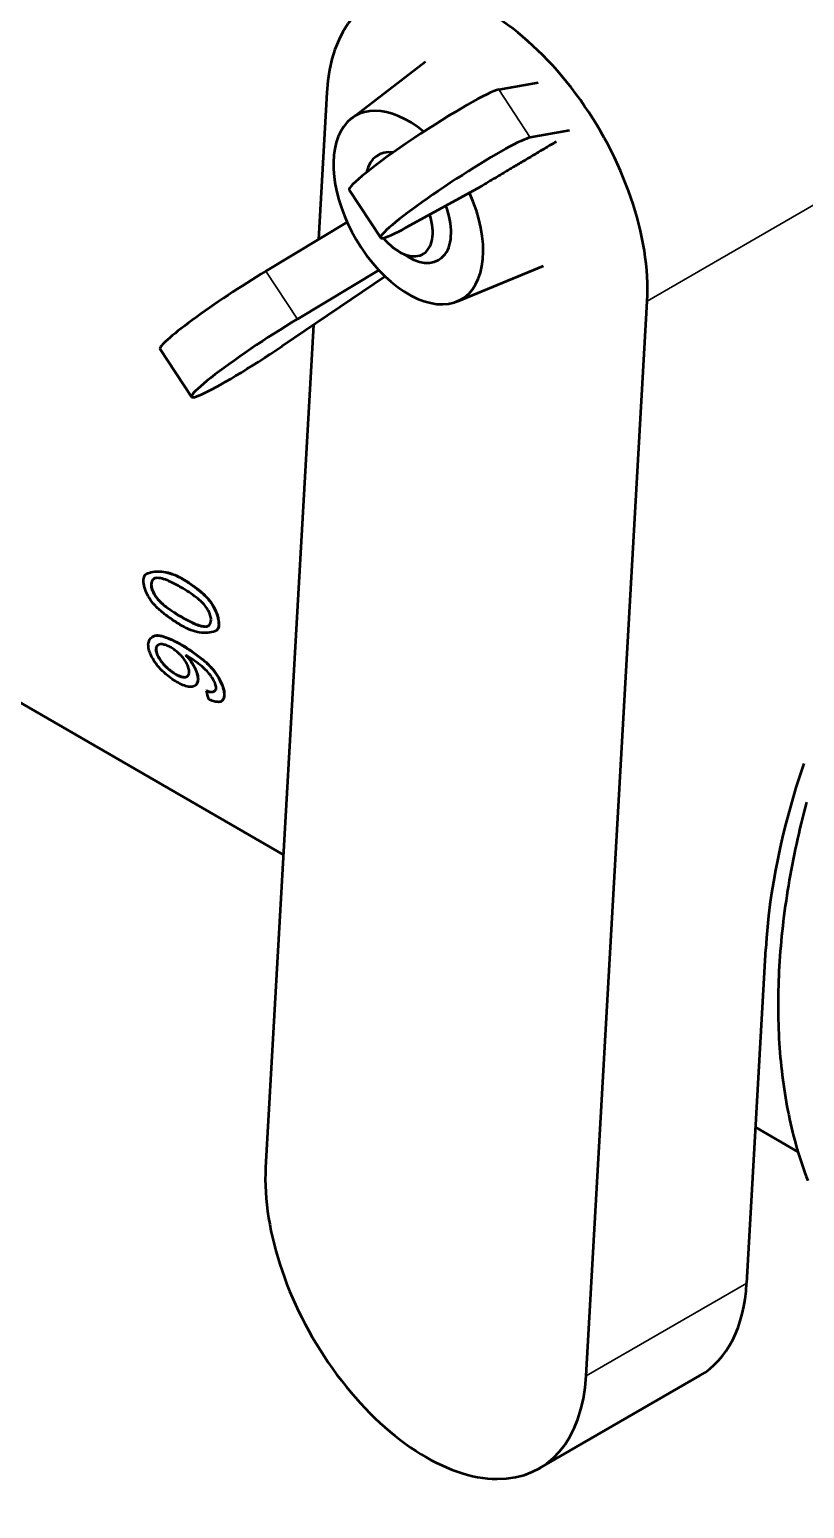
# Model space of a CAD drawing. Header units: millimetres. Extents: x -1259 to 2100, y -2965 to 1485.
# Drawn here: x 1596.88 to 1622.47, y 448.05 to 496.89 of the extents above; entities that cross this region are included whole.
import ezdxf

# ---------------------------------------------------------------- set-up
doc = ezdxf.new("R2010")
doc.units = ezdxf.units.MM
doc.header["$LTSCALE"] = 5
doc.layers.add('Visible (ISO)', color=7, linetype='Continuous', lineweight=50)
doc.layers.add('Visible Narrow (ISO)', color=7, linetype='Continuous', lineweight=35)

msp = doc.modelspace()

# ---------------------------------------------------------------- linework, layer by layer
at = {"layer": 'Visible (ISO)'}
for p, q in [((1541.025, 506.727), (1605.266, 469.638)), ((1607.512, 493.956), (1609.958, 495.84)), ((1606.697, 494.812), (1606.421, 489.955)), ((1612.377, 494.906), (1613.675, 495.14)), ((1614.716, 493.559), (1613.419, 493.325)), ((1608.481, 490.014), (1607.439, 491.595)), ((1609.33, 490.36), (1611.781, 491.703)), ((1607.371, 490.526), (1604.683, 488.91)), ((1609.087, 489.554), (1609.391, 489.379)), ((1605.725, 487.329), (1608.416, 488.947)), ((1611.001, 487.912), (1613.856, 489.088)), ((1608.626, 488.736), (1605.229, 486.438)), ((1615.263, 452.421), (1617.282, 487.923)), ((1606.261, 487.136), (1604.678, 459.309)), ((1601.189, 486.339), (1602.231, 484.758)), ((1600.745, 478.917), (1600.752, 478.921)), ((1600.927, 476.828), (1600.934, 476.833)), ((1603.042, 477.036), (1603.035, 477.032)), ((1602.044, 476.225), (1602.045, 476.218)), ((1602.049, 476.222), (1602.045, 476.218)), ((1602.357, 475.228), (1602.35, 475.222)), ((1602.721, 475.056), (1602.714, 475.051)), ((1603.235, 474.719), (1603.228, 474.714)), ((1620.567, 455.482), (1621.195, 466.528)), ((1620.86, 460.634), (1622.259, 459.826)), ((1619.024, 452.431), (1613.721, 449.37))]:
    msp.add_line(p, q, dxfattribs=at)
for centre, major_axis, ratio, start_param, end_param in [((1611.99, 491.367), (-3.75, 6.495), 0.57735, 3.863499, 7.005092), ((1609.944, 493.246), (-2.505, -1.651), 0.083195, 3.333435, 6.283185), ((1609.391, 491.012), (-1.75, 3.031), 0.57735, 5.290921, 7.956051), ((1609.391, 491.012), (-1, 1.732), 0.57735, 5.860659, 6.840195), ((1610.986, 491.665), (2.505, 1.651), 0.083195, 0.191842, 3.936416), ((1609.391, 491.012), (1.75, -3.031), 0.57735, 4.814459, 7.685536), ((1609.391, 491.012), (1, -1.732), 0.57735, 5.497787, 7.566562), ((1609.087, 490.836), (0.785, -1.36), 0.57735, 5.007436, 7.493958), ((1603.694, 487.99), (-2.505, -1.651), 0.083195, 4.252479, 6.283185), ((1604.736, 486.409), (-2.505, -1.651), 0.083195, 4.252479, 7.997053), ((1601.117, 478.442), (0.114, -0.311), 0.588622, 3.761517, 4.16783), ((1601.797, 473.115), (-3.143, 5.672), 0.588924, 5.508165, 5.58568), ((1601.723, 482.458), (3.286, -5.273), 0.554016, 5.478823, 5.559061), ((1601.73, 482.465), (3.287, -5.276), 0.554016, 5.478822, 5.55902), ((1602.679, 477.505), (0.103, -0.302), 0.558749, 0.631165, 1.032849), ((1616.302, 485.764), (8.621, 17.516), 0.636603, 2.497691, 2.516368), ((1634.983, 474.489), (10.636, 16.344), 0.539555, 2.014747, 2.385987), ((1609.971, 455.865), (3.75, -6.495), 0.57735, 3.863499, 7.005092), ((1615.274, 458.927), (3.75, -6.495), 0.57735, 0, 0.721906)]:
    msp.add_ellipse(centre, major_axis=major_axis, ratio=ratio, start_param=start_param, end_param=end_param, dxfattribs=at)
msp.add_rational_spline([(1614.271, 493.184), (1612.963, 492.406), (1611.781, 491.703)], [1.00067277575, 1.00180265169, 1.0004735734], degree=2, dxfattribs=at)
for points, knots in [([(1600.644, 478.689), (1600.643, 478.718), (1600.646, 478.746), (1600.656, 478.798), (1600.664, 478.821), (1600.685, 478.862), (1600.698, 478.88), (1600.728, 478.909), (1600.746, 478.92), (1600.765, 478.927)], [0, 0, 0, 0, 0.01087225, 0.01087225, 0.02166283, 0.02166283, 0.03231179, 0.03231179, 0.04278236, 0.04278236, 0.04278236, 0.04278236]), ([(1600.686, 478.443), (1600.672, 478.486), (1600.662, 478.528), (1600.648, 478.61), (1600.644, 478.65), (1600.644, 478.689)], [0, 0, 0, 0, 0.014091, 0.014091, 0.02827231, 0.02827231, 0.02827231, 0.02827231]), ([(1600.765, 478.927), (1600.845, 478.958), (1600.93, 478.978), (1601.11, 478.996), (1601.204, 478.994), (1601.397, 478.967), (1601.495, 478.942), (1601.695, 478.869), (1601.797, 478.821), (1601.897, 478.763)], [0, 0, 0, 0, 0.043807, 0.043807, 0.0870851, 0.0870851, 0.1299533, 0.1299533, 0.172765, 0.172765, 0.172765, 0.172765]), ([(1600.997, 478.757), (1600.977, 478.747), (1600.96, 478.733), (1600.931, 478.698), (1600.919, 478.677), (1600.911, 478.652)], [0, 0, 0, 0, 0.01121573, 0.01121573, 0.02263574, 0.02263574, 0.02263574, 0.02263574]), ([(1601.093, 478.777), (1601.075, 478.777), (1601.059, 478.776), (1601.027, 478.769), (1601.011, 478.764), (1600.997, 478.757)], [0, 0, 0, 0, 0.00814539, 0.00814539, 0.01637582, 0.01637582, 0.01637582, 0.01637582]), ([(1601.312, 478.74), (1601.274, 478.752), (1601.237, 478.761), (1601.164, 478.774), (1601.128, 478.777), (1601.093, 478.777)], [0, 0, 0, 0, 0.01633595, 0.01633595, 0.03276173, 0.03276173, 0.03276173, 0.03276173]), ([(1601.534, 478.651), (1601.497, 478.669), (1601.46, 478.686), (1601.386, 478.716), (1601.349, 478.729), (1601.312, 478.74)], [0, 0, 0, 0, 0.01585173, 0.01585173, 0.03170337, 0.03170337, 0.03170337, 0.03170337]), ([(1601.897, 478.763), (1602.006, 478.701), (1602.114, 478.632), (1602.328, 478.481), (1602.435, 478.4), (1602.54, 478.313)], [0, 0, 0, 0, 0.04591624, 0.04591624, 0.09190288, 0.09190288, 0.09190288, 0.09190288]), ([(1600.965, 477.938), (1600.904, 478.011), (1600.849, 478.092), (1600.754, 478.263), (1600.715, 478.354), (1600.686, 478.443)], [0, 0, 0, 0, 0.02907119, 0.02907119, 0.05883924, 0.05883924, 0.05883924, 0.05883924]), ([(1600.911, 478.652), (1600.905, 478.636), (1600.901, 478.619), (1600.895, 478.582), (1600.894, 478.562), (1600.894, 478.542)], [0, 0, 0, 0, 0.00749917, 0.00749917, 0.01503178, 0.01503178, 0.01503178, 0.01503178]), ([(1600.894, 478.542), (1600.894, 478.519), (1600.897, 478.495), (1600.907, 478.446), (1600.914, 478.421), (1600.923, 478.396)], [0, 0, 0, 0, 0.00835341, 0.00835341, 0.01663391, 0.01663391, 0.01663391, 0.01663391]), ([(1600.901, 478.546), (1600.901, 478.523), (1600.904, 478.499), (1600.914, 478.45), (1600.921, 478.425), (1600.93, 478.4)], [0, 0, 0, 0, 0.00834912, 0.00834912, 0.01662582, 0.01662582, 0.01662582, 0.01662582]), ([(1602.403, 478.124), (1602.318, 478.187), (1602.233, 478.247), (1602.061, 478.36), (1601.976, 478.413), (1601.89, 478.462)], [0, 0, 0, 0, 0.0364797, 0.0364797, 0.07295946, 0.07295946, 0.07295946, 0.07295946]), ([(1602.54, 478.313), (1602.59, 478.272), (1602.639, 478.226), (1602.735, 478.127), (1602.781, 478.074), (1602.826, 478.017)], [0, 0, 0, 0, 0.02187074, 0.02187074, 0.0439155, 0.0439155, 0.0439155, 0.0439155]), ([(1602.547, 478.317), (1602.597, 478.276), (1602.646, 478.23), (1602.742, 478.131), (1602.788, 478.077), (1602.833, 478.021)], [0, 0, 0, 0, 0.02186979, 0.02186979, 0.0439123, 0.0439123, 0.0439123, 0.0439123]), ([(1601.261, 477.647), (1601.21, 477.688), (1601.159, 477.733), (1601.06, 477.83), (1601.012, 477.883), (1600.965, 477.938)], [0, 0, 0, 0, 0.02195878, 0.02195878, 0.04409052, 0.04409052, 0.04409052, 0.04409052]), ([(1601.137, 478.045), (1601.177, 478.003), (1601.218, 477.963), (1601.301, 477.889), (1601.343, 477.854), (1601.385, 477.823)], [0, 0, 0, 0, 0.0182188, 0.0182188, 0.03633571, 0.03633571, 0.03633571, 0.03633571]), ([(1601.144, 478.05), (1601.184, 478.007), (1601.225, 477.967), (1601.308, 477.893), (1601.35, 477.859), (1601.392, 477.828)], [0, 0, 0, 0, 0.01821749, 0.01821749, 0.03633384, 0.03633384, 0.03633384, 0.03633384]), ([(1601.385, 477.823), (1601.47, 477.761), (1601.556, 477.702), (1601.727, 477.591), (1601.812, 477.538), (1601.898, 477.489)], [0, 0, 0, 0, 0.0362469, 0.0362469, 0.07249386, 0.07249386, 0.07249386, 0.07249386]), ([(1601.392, 477.828), (1601.478, 477.766), (1601.563, 477.707), (1601.734, 477.595), (1601.819, 477.543), (1601.905, 477.493)], [0, 0, 0, 0, 0.03624663, 0.03624663, 0.07249332, 0.07249332, 0.07249332, 0.07249332]), ([(1602.645, 477.9), (1602.607, 477.943), (1602.567, 477.984), (1602.486, 478.059), (1602.445, 478.093), (1602.403, 478.124)], [0, 0, 0, 0, 0.0180603, 0.0180603, 0.03601367, 0.03601367, 0.03601367, 0.03601367]), ([(1602.849, 477.548), (1602.827, 477.612), (1602.798, 477.676), (1602.728, 477.796), (1602.689, 477.851), (1602.645, 477.9)], [0, 0, 0, 0, 0.02103243, 0.02103243, 0.04155381, 0.04155381, 0.04155381, 0.04155381]), ([(1602.826, 478.017), (1602.884, 477.943), (1602.936, 477.861), (1603.025, 477.687), (1603.061, 477.595), (1603.087, 477.505)], [0, 0, 0, 0, 0.02895113, 0.02895113, 0.05859624, 0.05859624, 0.05859624, 0.05859624]), ([(1602.833, 478.021), (1602.89, 477.948), (1602.942, 477.866), (1602.987, 477.779), (1603.031, 477.692), (1603.068, 477.6), (1603.095, 477.509)], [-2.6537209, -2.6537209, -2.6537209, -2.6537209, -2.3245416, -2.3245416, -2.3245416, -1.9953623, -1.9953623, -1.9953623, -1.9953623]), ([(1601.911, 477.2), (1601.802, 477.263), (1601.694, 477.331), (1601.477, 477.481), (1601.369, 477.561), (1601.261, 477.647)], [0, 0, 0, 0, 0.04594796, 0.04594796, 0.09196619, 0.09196619, 0.09196619, 0.09196619]), ([(1602.249, 477.302), (1602.286, 477.284), (1602.323, 477.267), (1602.396, 477.237), (1602.432, 477.224), (1602.468, 477.213)], [0, 0, 0, 0, 0.01574971, 0.01574971, 0.03149932, 0.03149932, 0.03149932, 0.03149932]), ([(1602.256, 477.306), (1602.293, 477.288), (1602.33, 477.272), (1602.403, 477.242), (1602.439, 477.229), (1602.475, 477.217)], [0, 0, 0, 0, 0.0157495, 0.0157495, 0.0314989, 0.0314989, 0.0314989, 0.0314989]), ([(1602.475, 477.217), (1602.512, 477.205), (1602.549, 477.196), (1602.621, 477.182), (1602.657, 477.179), (1602.691, 477.178)], [0, 0, 0, 0, 0.01636497, 0.01636497, 0.03281748, 0.03281748, 0.03281748, 0.03281748]), ([(1602.778, 477.192), (1602.797, 477.201), (1602.814, 477.215), (1602.842, 477.25), (1602.853, 477.271), (1602.862, 477.296)], [0, 0, 0, 0, 0.01135824, 0.01135824, 0.0229261, 0.0229261, 0.0229261, 0.0229261]), ([(1602.876, 477.401), (1602.876, 477.423), (1602.874, 477.447), (1602.865, 477.497), (1602.858, 477.522), (1602.849, 477.548)], [0, 0, 0, 0, 0.00840975, 0.00840975, 0.01674845, 0.01674845, 0.01674845, 0.01674845]), ([(1603.127, 477.255), (1603.127, 477.226), (1603.125, 477.198), (1603.115, 477.147), (1603.108, 477.124), (1603.088, 477.083), (1603.075, 477.066), (1603.046, 477.038), (1603.03, 477.027), (1603.012, 477.02)], [0, 0, 0, 0, 0.01084531, 0.01084531, 0.02160922, 0.02160922, 0.03223192, 0.03223192, 0.04267677, 0.04267677, 0.04267677, 0.04267677]), ([(1603.134, 477.259), (1603.135, 477.2), (1603.124, 477.148), (1603.105, 477.108), (1603.089, 477.076), (1603.068, 477.052), (1603.042, 477.036)], [-1.5707963, -1.5707963, -1.5707963, -1.5707963, -1.1135855, -1.1135855, -1.1135855, -0.7576824, -0.7576824, -0.7576824, -0.7576824]), ([(1603.087, 477.505), (1603.1, 477.461), (1603.11, 477.418), (1603.123, 477.335), (1603.127, 477.294), (1603.127, 477.255)], [0, 0, 0, 0, 0.0142434, 0.0142434, 0.02857688, 0.02857688, 0.02857688, 0.02857688]), ([(1601.004, 476.866), (1601.037, 476.876), (1601.074, 476.881), (1601.152, 476.878), (1601.194, 476.871), (1601.238, 476.858)], [0, 0, 0, 0, 0.01993021, 0.01993021, 0.03961266, 0.03961266, 0.03961266, 0.03961266]), ([(1601.011, 476.871), (1601.044, 476.881), (1601.081, 476.886), (1601.159, 476.883), (1601.201, 476.876), (1601.245, 476.863)], [0, 0, 0, 0, 0.0199268, 0.0199268, 0.03960763, 0.03960763, 0.03960763, 0.03960763]), ([(1601.892, 476.568), (1601.78, 476.632), (1601.669, 476.689), (1601.45, 476.786), (1601.343, 476.826), (1601.238, 476.858)], [-0.09492566, -0.09492566, -0.09492566, -0.09492566, -0.0474614, -0.0474614, 0, 0, 0, 0]), ([(1603.012, 477.02), (1602.934, 476.991), (1602.852, 476.972), (1602.68, 476.958), (1602.589, 476.962), (1602.403, 476.993), (1602.307, 477.02), (1602.111, 477.094), (1602.011, 477.142), (1601.911, 477.2)], [0, 0, 0, 0, 0.0436851, 0.0436851, 0.0868429, 0.0868429, 0.129592, 0.129592, 0.1722832, 0.1722832, 0.1722832, 0.1722832]), ([(1602.468, 477.213), (1602.505, 477.201), (1602.542, 477.191), (1602.614, 477.178), (1602.649, 477.174), (1602.684, 477.173)], [0, 0, 0, 0, 0.01636565, 0.01636565, 0.03281947, 0.03281947, 0.03281947, 0.03281947]), ([(1602.684, 477.173), (1602.701, 477.173), (1602.717, 477.174), (1602.749, 477.181), (1602.764, 477.186), (1602.778, 477.192)], [0, 0, 0, 0, 0.00816866, 0.00816866, 0.016422, 0.016422, 0.016422, 0.016422]), ([(1602.691, 477.178), (1602.708, 477.177), (1602.724, 477.179), (1602.756, 477.185), (1602.771, 477.19), (1602.785, 477.196)], [0, 0, 0, 0, 0.00816759, 0.00816759, 0.01641929, 0.01641929, 0.01641929, 0.01641929]), ([(1600.808, 476.487), (1600.804, 476.52), (1600.802, 476.551), (1600.804, 476.608), (1600.808, 476.635), (1600.815, 476.659)], [0, 0, 0, 0, 0.0130941, 0.0130941, 0.02611627, 0.02611627, 0.02611627, 0.02611627]), ([(1600.872, 476.269), (1600.856, 476.307), (1600.843, 476.345), (1600.821, 476.418), (1600.813, 476.453), (1600.808, 476.487)], [0, 0, 0, 0, 0.01366494, 0.01366494, 0.02739637, 0.02739637, 0.02739637, 0.02739637]), ([(1601.059, 476.473), (1601.055, 476.458), (1601.053, 476.442), (1601.051, 476.408), (1601.052, 476.389), (1601.055, 476.37)], [0, 0, 0, 0, 0.00782542, 0.00782542, 0.01569555, 0.01569555, 0.01569555, 0.01569555]), ([(1601.055, 476.37), (1601.058, 476.35), (1601.063, 476.33), (1601.075, 476.288), (1601.083, 476.266), (1601.093, 476.244)], [0, 0, 0, 0, 0.00784485, 0.00784485, 0.01564227, 0.01564227, 0.01564227, 0.01564227]), ([(1601.066, 476.478), (1601.062, 476.463), (1601.06, 476.448), (1601.058, 476.413), (1601.059, 476.395), (1601.062, 476.375)], [0, 0, 0, 0, 0.00782167, 0.00782167, 0.01568776, 0.01568776, 0.01568776, 0.01568776]), ([(1601.173, 476.584), (1601.145, 476.578), (1601.121, 476.565), (1601.083, 476.528), (1601.068, 476.503), (1601.059, 476.473)], [0, 0, 0, 0, 0.01609923, 0.01609923, 0.03254912, 0.03254912, 0.03254912, 0.03254912]), ([(1601.062, 476.375), (1601.065, 476.356), (1601.07, 476.335), (1601.082, 476.293), (1601.09, 476.271), (1601.1, 476.25)], [0, 0, 0, 0, 0.0078408, 0.0078408, 0.01563448, 0.01563448, 0.01563448, 0.01563448]), ([(1601.093, 476.244), (1601.115, 476.195), (1601.141, 476.146), (1601.202, 476.05), (1601.236, 476.003), (1601.273, 475.96)], [0, 0, 0, 0, 0.01748606, 0.01748606, 0.03461082, 0.03461082, 0.03461082, 0.03461082]), ([(1601.294, 476.581), (1601.272, 476.585), (1601.251, 476.588), (1601.211, 476.589), (1601.191, 476.587), (1601.173, 476.584)], [0, 0, 0, 0, 0.01031451, 0.01031451, 0.02071853, 0.02071853, 0.02071853, 0.02071853]), ([(1601.555, 476.476), (1601.509, 476.502), (1601.465, 476.524), (1601.377, 476.559), (1601.335, 476.572), (1601.294, 476.581)], [0, 0, 0, 0, 0.01915495, 0.01915495, 0.03838881, 0.03838881, 0.03838881, 0.03838881]), ([(1601.822, 476.277), (1601.778, 476.317), (1601.733, 476.354), (1601.644, 476.42), (1601.599, 476.45), (1601.555, 476.476)], [0, 0, 0, 0, 0.01890344, 0.01890344, 0.03772929, 0.03772929, 0.03772929, 0.03772929]), ([(1601.955, 476.135), (1601.934, 476.161), (1601.912, 476.186), (1601.868, 476.233), (1601.845, 476.256), (1601.822, 476.277)], [0, 0, 0, 0, 0.01001334, 0.01001334, 0.0199376, 0.0199376, 0.0199376, 0.0199376]), ([(1601.892, 476.568), (1602.007, 476.502), (1602.121, 476.429), (1602.351, 476.271), (1602.466, 476.186), (1602.58, 476.095)], [0, 0, 0, 0, 0.04847981, 0.04847981, 0.09695798, 0.09695798, 0.09695798, 0.09695798]), ([(1601.273, 475.96), (1601.297, 475.932), (1601.321, 475.905), (1601.372, 475.853), (1601.397, 475.829), (1601.423, 475.805)], [0, 0, 0, 0, 0.01106722, 0.01106722, 0.02203981, 0.02203981, 0.02203981, 0.02203981]), ([(1601.28, 475.966), (1601.304, 475.938), (1601.328, 475.91), (1601.379, 475.859), (1601.404, 475.834), (1601.43, 475.811)], [0, 0, 0, 0, 0.01106556, 0.01106556, 0.02203714, 0.02203714, 0.02203714, 0.02203714]), ([(1601.423, 475.805), (1601.469, 475.764), (1601.517, 475.725), (1601.611, 475.656), (1601.658, 475.625), (1601.704, 475.598)], [0, 0, 0, 0, 0.01968258, 0.01968258, 0.0392769, 0.0392769, 0.0392769, 0.0392769]), ([(1601.43, 475.811), (1601.476, 475.769), (1601.524, 475.731), (1601.618, 475.661), (1601.665, 475.63), (1601.711, 475.604)], [0, 0, 0, 0, 0.01968165, 0.01968165, 0.03927569, 0.03927569, 0.03927569, 0.03927569]), ([(1602.109, 475.876), (1602.091, 475.92), (1602.068, 475.965), (1602.016, 476.053), (1601.987, 476.096), (1601.955, 476.135)], [0, 0, 0, 0, 0.01572777, 0.01572777, 0.03111814, 0.03111814, 0.03111814, 0.03111814]), ([(1602.506, 475.912), (1602.429, 475.972), (1602.352, 476.028), (1602.198, 476.132), (1602.121, 476.18), (1602.044, 476.225)], [0, 0, 0, 0, 0.03252708, 0.03252708, 0.0650073, 0.0650073, 0.0650073, 0.0650073]), ([(1602.15, 475.732), (1602.146, 475.755), (1602.141, 475.778), (1602.128, 475.826), (1602.119, 475.851), (1602.109, 475.876)], [0, 0, 0, 0, 0.00894383, 0.00894383, 0.01784083, 0.01784083, 0.01784083, 0.01784083]), ([(1602.209, 476.014), (1602.226, 475.99), (1602.242, 475.965), (1602.273, 475.915), (1602.288, 475.89), (1602.302, 475.865)], [0, 0, 0, 0, 0.00884915, 0.00884915, 0.01777172, 0.01777172, 0.01777172, 0.01777172]), ([(1602.216, 476.019), (1602.233, 475.995), (1602.249, 475.97), (1602.28, 475.921), (1602.295, 475.895), (1602.309, 475.87)], [0, 0, 0, 0, 0.00884668, 0.00884668, 0.01776628, 0.01776628, 0.01776628, 0.01776628]), ([(1602.302, 475.865), (1602.323, 475.828), (1602.341, 475.791), (1602.374, 475.717), (1602.388, 475.68), (1602.4, 475.645)], [0, 0, 0, 0, 0.0129396, 0.0129396, 0.02601913, 0.02601913, 0.02601913, 0.02601913]), ([(1602.58, 476.095), (1602.635, 476.052), (1602.688, 476.005), (1602.794, 475.903), (1602.846, 475.849), (1602.897, 475.792)], [0, 0, 0, 0, 0.0230219, 0.0230219, 0.0462328, 0.0462328, 0.0462328, 0.0462328]), ([(1602.587, 476.1), (1602.642, 476.057), (1602.695, 476.01), (1602.801, 475.908), (1602.853, 475.854), (1602.904, 475.797)], [0, 0, 0, 0, 0.02302084, 0.02302084, 0.04622924, 0.04622924, 0.04622924, 0.04622924]), ([(1602.897, 475.792), (1602.964, 475.715), (1603.026, 475.631), (1603.136, 475.455), (1603.184, 475.363), (1603.222, 475.273)], [0, 0, 0, 0, 0.03098588, 0.03098588, 0.06270862, 0.06270862, 0.06270862, 0.06270862]), ([(1602.904, 475.797), (1602.97, 475.721), (1603.032, 475.637), (1603.087, 475.549), (1603.143, 475.461), (1603.191, 475.369), (1603.229, 475.278)], [0.4992833, 0.4992833, 0.4992833, 0.4992833, 0.8261863, 0.8261863, 0.8261863, 1.1530894, 1.1530894, 1.1530894, 1.1530894]), ([(1601.748, 475.339), (1601.679, 475.379), (1601.609, 475.425), (1601.467, 475.53), (1601.397, 475.588), (1601.327, 475.65)], [0, 0, 0, 0, 0.02930116, 0.02930116, 0.05874447, 0.05874447, 0.05874447, 0.05874447]), ([(1601.704, 475.598), (1601.747, 475.573), (1601.79, 475.552), (1601.872, 475.52), (1601.912, 475.509), (1601.95, 475.503)], [0, 0, 0, 0, 0.01845273, 0.01845273, 0.03700357, 0.03700357, 0.03700357, 0.03700357]), ([(1601.711, 475.604), (1601.754, 475.579), (1601.797, 475.558), (1601.879, 475.526), (1601.919, 475.514), (1601.957, 475.508)], [0, 0, 0, 0, 0.01845256, 0.01845256, 0.03700253, 0.03700253, 0.03700253, 0.03700253]), ([(1602.13, 475.186), (1602.072, 475.197), (1602.01, 475.216), (1601.882, 475.267), (1601.815, 475.3), (1601.748, 475.339)], [0, 0, 0, 0, 0.02882497, 0.02882497, 0.0575072, 0.0575072, 0.0575072, 0.0575072]), ([(1601.95, 475.503), (1601.969, 475.499), (1601.988, 475.498), (1602.022, 475.5), (1602.039, 475.502), (1602.054, 475.507)], [0, 0, 0, 0, 0.00957053, 0.00957053, 0.01924018, 0.01924018, 0.01924018, 0.01924018]), ([(1601.957, 475.508), (1601.976, 475.505), (1601.994, 475.503), (1602.029, 475.505), (1602.046, 475.508), (1602.061, 475.513)], [0, 0, 0, 0, 0.00956953, 0.00956953, 0.0192375, 0.0192375, 0.0192375, 0.0192375]), ([(1602.054, 475.507), (1602.078, 475.515), (1602.098, 475.53), (1602.13, 475.569), (1602.141, 475.594), (1602.148, 475.624)], [0, 0, 0, 0, 0.01556194, 0.01556194, 0.03143281, 0.03143281, 0.03143281, 0.03143281]), ([(1602.148, 475.624), (1602.152, 475.639), (1602.154, 475.656), (1602.154, 475.692), (1602.153, 475.712), (1602.15, 475.732)], [0, 0, 0, 0, 0.00823204, 0.00823204, 0.01650377, 0.01650377, 0.01650377, 0.01650377]), ([(1602.4, 475.645), (1602.408, 475.622), (1602.414, 475.599), (1602.425, 475.556), (1602.429, 475.535), (1602.432, 475.514)], [0, 0, 0, 0, 0.00830531, 0.00830531, 0.01661038, 0.01661038, 0.01661038, 0.01661038]), ([(1602.407, 475.65), (1602.415, 475.627), (1602.421, 475.605), (1602.432, 475.561), (1602.436, 475.54), (1602.439, 475.519)], [0, 0, 0, 0, 0.00830103, 0.00830103, 0.01660183, 0.01660183, 0.01660183, 0.01660183]), ([(1602.432, 475.514), (1602.436, 475.485), (1602.438, 475.457), (1602.438, 475.405), (1602.435, 475.381), (1602.43, 475.36)], [0, 0, 0, 0, 0.01184282, 0.01184282, 0.02362601, 0.02362601, 0.02362601, 0.02362601]), ([(1602.439, 475.519), (1602.443, 475.49), (1602.445, 475.462), (1602.445, 475.411), (1602.442, 475.387), (1602.437, 475.365)], [0, 0, 0, 0, 0.01183654, 0.01183654, 0.02361385, 0.02361385, 0.02361385, 0.02361385]), ([(1602.996, 475.331), (1602.965, 475.396), (1602.927, 475.462), (1602.842, 475.587), (1602.794, 475.646), (1602.744, 475.698)], [0, 0, 0, 0, 0.02301489, 0.02301489, 0.04547648, 0.04547648, 0.04547648, 0.04547648]), ([(1603.044, 475.179), (1603.041, 475.202), (1603.035, 475.227), (1603.019, 475.278), (1603.008, 475.304), (1602.996, 475.331)], [0, 0, 0, 0, 0.00940302, 0.00940302, 0.01873052, 0.01873052, 0.01873052, 0.01873052]), ([(1603.222, 475.273), (1603.241, 475.228), (1603.257, 475.185), (1603.282, 475.1), (1603.291, 475.058), (1603.297, 475.019)], [0, 0, 0, 0, 0.01567288, 0.01567288, 0.0314425, 0.0314425, 0.0314425, 0.0314425]), ([(1602.714, 475.051), (1602.779, 475.022), (1602.841, 475.009), (1602.894, 475.012), (1602.946, 475.016), (1602.991, 475.036), (1603.024, 475.071)], [0.1352437, 0.1352437, 0.1352437, 0.1352437, 0.5152645, 0.5152645, 0.5152645, 0.8952854, 0.8952854, 0.8952854, 0.8952854]), ([(1602.721, 475.056), (1602.754, 475.042), (1602.785, 475.031), (1602.846, 475.018), (1602.874, 475.016), (1602.941, 475.02), (1602.977, 475.033), (1603.005, 475.054)], [0, 0, 0, 0, 0.0145116, 0.0145116, 0.02916009, 0.02916009, 0.05189079, 0.05189079, 0.05189079, 0.05189079]), ([(1603.024, 475.071), (1603.034, 475.082), (1603.041, 475.098), (1603.048, 475.134), (1603.048, 475.155), (1603.044, 475.179)], [0, 0, 0, 0, 0.00937459, 0.00937459, 0.01888662, 0.01888662, 0.01888662, 0.01888662]), ([(1603.099, 474.681), (1603.052, 474.685), (1603.002, 474.695), (1602.897, 474.726), (1602.842, 474.747), (1602.786, 474.774)], [0, 0, 0, 0, 0.02465259, 0.02465259, 0.0491385, 0.0491385, 0.0491385, 0.0491385]), ([(1622.543, 471.373), (1622.297, 470.45), (1622.097, 469.531), (1621.796, 467.72), (1621.694, 466.829), (1621.592, 465.086), (1621.592, 464.236), (1621.695, 462.592), (1621.799, 461.799), (1622.111, 460.281), (1622.32, 459.557), (1622.583, 458.876)], [1.2217305, 1.2217305, 1.2217305, 1.2217305, 1.3613568, 1.3613568, 1.5009832, 1.5009832, 1.6406095, 1.6406095, 1.7802358, 1.7802358, 1.9198622, 1.9198622, 1.9198622, 1.9198622])]:
    msp.add_open_spline(points, degree=3, knots=knots, dxfattribs=at)
for points in [[(1600.752, 478.921), (1600.758, 478.925), (1600.765, 478.928), (1600.772, 478.931)], [(1600.772, 478.931), (1600.932, 478.993), (1601.298, 479.03), (1601.703, 478.883), (1601.904, 478.767)], [(1600.992, 478.754), (1600.959, 478.734), (1600.933, 478.7), (1600.918, 478.656)], [(1601.904, 478.767), (1602.121, 478.642), (1602.336, 478.491), (1602.547, 478.317)], [(1600.923, 478.396), (1600.971, 478.266), (1601.048, 478.141), (1601.137, 478.045)], [(1600.93, 478.4), (1600.978, 478.271), (1601.055, 478.145), (1601.144, 478.05)], [(1603.095, 477.509), (1603.12, 477.423), (1603.134, 477.337), (1603.134, 477.259)], [(1600.815, 476.659), (1600.846, 476.764), (1600.912, 476.837), (1601.004, 476.866)], [(1600.934, 476.833), (1600.957, 476.849), (1600.983, 476.862), (1601.011, 476.871)], [(1601.245, 476.863), (1601.456, 476.799), (1601.676, 476.701), (1601.899, 476.572)], [(1602.785, 477.196), (1602.788, 477.198), (1602.791, 477.199), (1602.793, 477.201)], [(1601.12, 475.867), (1601.018, 475.99), (1600.93, 476.131), (1600.872, 476.269)], [(1601.12, 476.562), (1601.095, 476.542), (1601.077, 476.514), (1601.066, 476.478)], [(1601.1, 476.25), (1601.144, 476.151), (1601.207, 476.051), (1601.28, 475.966)], [(1601.899, 476.572), (1602.128, 476.441), (1602.358, 476.282), (1602.587, 476.1)], [(1601.327, 475.65), (1601.255, 475.715), (1601.185, 475.788), (1601.12, 475.867)], [(1602.045, 476.218), (1602.103, 476.156), (1602.158, 476.087), (1602.209, 476.014)], [(1602.058, 476.216), (1602.114, 476.156), (1602.167, 476.089), (1602.216, 476.019)], [(1602.309, 475.87), (1602.35, 475.797), (1602.383, 475.722), (1602.407, 475.65)], [(1602.744, 475.698), (1602.667, 475.778), (1602.587, 475.85), (1602.506, 475.912)], [(1602.061, 475.513), (1602.073, 475.517), (1602.085, 475.523), (1602.096, 475.531)], [(1602.43, 475.36), (1602.409, 475.271), (1602.36, 475.212), (1602.288, 475.19)], [(1602.437, 475.365), (1602.423, 475.305), (1602.395, 475.258), (1602.357, 475.228)], [(1603.229, 475.278), (1603.267, 475.19), (1603.292, 475.103), (1603.304, 475.025)], [(1602.288, 475.19), (1602.242, 475.176), (1602.189, 475.175), (1602.13, 475.186)], [(1603.282, 474.789), (1603.267, 474.75), (1603.243, 474.721), (1603.212, 474.702)], [(1603.289, 474.795), (1603.277, 474.763), (1603.258, 474.738), (1603.235, 474.719)], [(1603.297, 475.019), (1603.311, 474.928), (1603.306, 474.848), (1603.282, 474.789)], [(1603.304, 475.025), (1603.318, 474.933), (1603.313, 474.854), (1603.289, 474.795)], [(1603.212, 474.702), (1603.181, 474.684), (1603.143, 474.677), (1603.099, 474.681)]]:
    msp.add_open_spline(points, degree=3, dxfattribs=at)
at = {"layer": 'Visible Narrow (ISO)'}
for p, q in [((1617.282, 487.923), (1630.053, 495.296)), ((1612.377, 494.906), (1613.419, 493.325)), ((1604.683, 488.91), (1605.725, 487.329)), ((1600.772, 478.931), (1600.765, 478.927)), ((1601.904, 478.767), (1601.897, 478.763)), ((1600.901, 478.546), (1600.894, 478.542)), ((1600.918, 478.656), (1600.911, 478.652)), ((1600.93, 478.4), (1600.923, 478.396)), ((1602.547, 478.317), (1602.54, 478.313)), ((1601.144, 478.05), (1601.137, 478.045)), ((1601.392, 477.828), (1601.385, 477.823)), ((1602.833, 478.021), (1602.826, 478.017)), ((1601.905, 477.493), (1601.898, 477.489)), ((1602.256, 477.306), (1602.249, 477.302)), ((1602.475, 477.217), (1602.468, 477.213)), ((1603.095, 477.509), (1603.087, 477.505)), ((1603.134, 477.259), (1603.127, 477.255)), ((1601.011, 476.871), (1601.004, 476.866)), ((1601.245, 476.863), (1601.238, 476.858)), ((1602.691, 477.178), (1602.684, 477.173)), ((1602.785, 477.196), (1602.778, 477.192)), ((1601.062, 476.375), (1601.055, 476.37)), ((1601.066, 476.478), (1601.059, 476.473)), ((1601.1, 476.25), (1601.093, 476.244)), ((1601.899, 476.572), (1601.892, 476.568)), ((1601.28, 475.966), (1601.273, 475.96)), ((1601.43, 475.811), (1601.423, 475.805)), ((1602.216, 476.019), (1602.209, 476.014)), ((1602.309, 475.87), (1602.302, 475.865)), ((1602.587, 476.1), (1602.58, 476.095)), ((1602.904, 475.797), (1602.897, 475.792)), ((1601.711, 475.604), (1601.704, 475.598)), ((1601.957, 475.508), (1601.95, 475.503)), ((1602.061, 475.513), (1602.054, 475.507)), ((1602.407, 475.65), (1602.4, 475.645)), ((1602.437, 475.365), (1602.43, 475.36)), ((1602.439, 475.519), (1602.432, 475.514)), ((1603.229, 475.278), (1603.222, 475.273)), ((1603.289, 474.795), (1603.282, 474.789)), ((1603.304, 475.025), (1603.297, 475.019)), ((1620.567, 455.482), (1615.263, 452.421))]:
    msp.add_line(p, q, dxfattribs=at)

doc.saveas('drawing.dxf')
